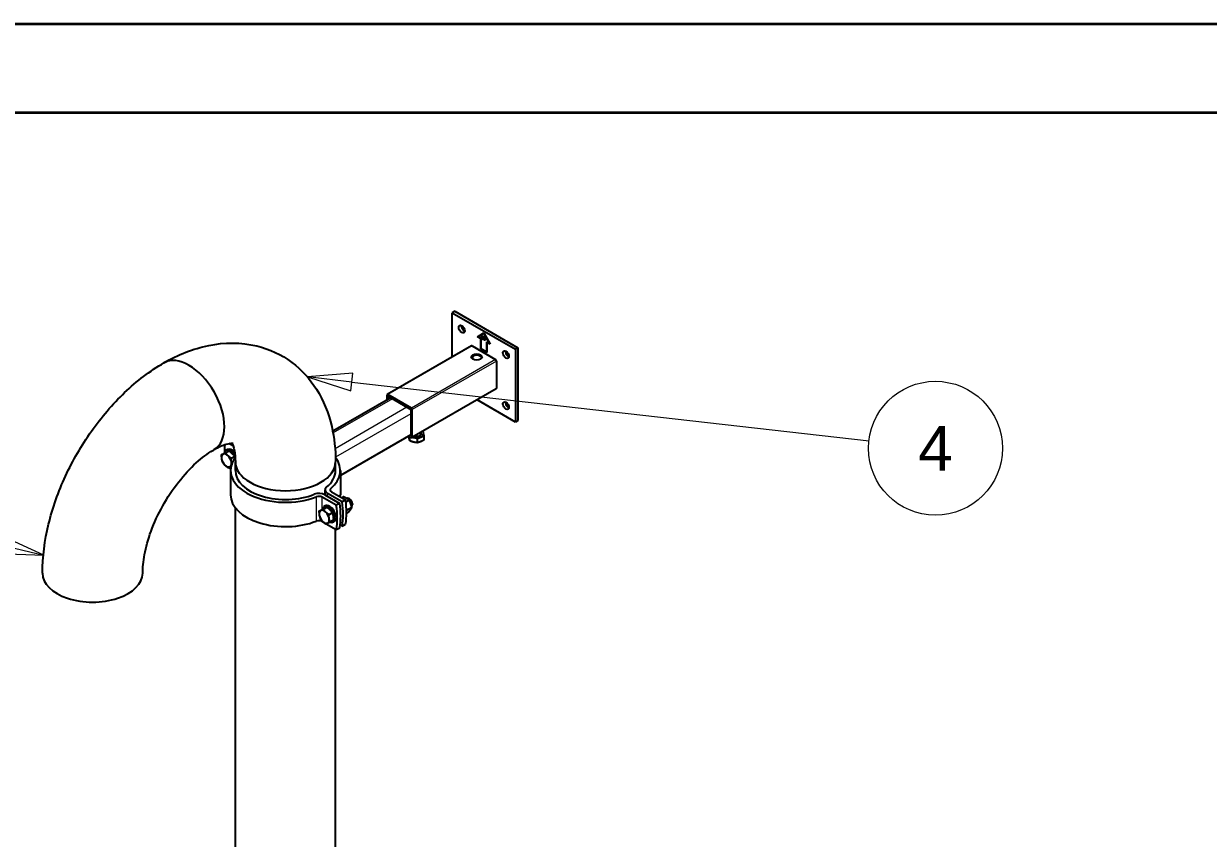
# Model space of a CAD drawing. Header units: millimetres. Extents: x 0 to 10500, y 0 to 7425.
# Drawn here: x 6218 to 7875, y 6284 to 7425 of the extents above; entities that cross this region are included whole.
import ezdxf

# ---------------------------------------------------------------- set-up
doc = ezdxf.new("R2010")
doc.units = ezdxf.units.MM
doc.header["$LTSCALE"] = 25
doc.layers.get('0').update_dxf_attribs({"lineweight": 18})
for name, color, linetype, lineweight in [('Border', 7, 'Continuous', 35), ('Symbol', 7, 'Continuous', 18), ('Visible', 7, 'Continuous', 25), ('Visible Narrow', 7, 'Continuous', 18)]:
    doc.layers.add(name, color=color, linetype=linetype, lineweight=lineweight)
doc.styles.add('Note Text', font='arial.ttf')

# ---------------------------------------------------------------- blocks, each defined once
blk = doc.blocks.new('Borders Bigadan Border')
at = {"layer": 'Border'}
for p, q in [((0, 297), (420, 297)), ((415, 292), (20, 292))]:
    blk.add_line(p, q, dxfattribs=at)
blk = doc.blocks.new('Balloon4')
at = {"layer": 'Symbol'}
for p, q in [((267.12, 277.428), (264.579, 277.213)), ((267.063, 276.931), (264.579, 277.213)), ((264.579, 277.213), (267.007, 276.434)), ((267.007, 276.434), (267.12, 277.428)), ((267.063, 276.931), (296.015, 273.643))]:
    blk.add_line(p, q, dxfattribs=at)
at = {"layer": 'Symbol', "flags": 128}
blk.add_lwpolyline([(267.12, 277.428), (264.579, 277.213), (267.007, 276.434), (267.12, 277.428)], dxfattribs=at)
at = {"layer": 'Symbol'}
blk.add_circle((299.728, 273.221), 3.75, dxfattribs=at)
blk.add_solid([(267.12, 277.428), (264.579, 277.213), (267.007, 276.434), (267.12, 277.428)], dxfattribs=at)
at = {"layer": 'Symbol', "insert": (299.728, 273.221), "char_height": 2.5, "attachment_point": 5, "style": 'Note Text'}
blk.add_mtext('4', dxfattribs=at)
blk = doc.blocks.new('Balloon5')
at = {"layer": 'Symbol'}
for p, q in [((247.4, 267.821), (228.649, 272.345)), ((247.518, 268.307), (247.283, 267.335)), ((249.831, 267.235), (247.518, 268.307)), ((247.283, 267.335), (249.831, 267.235)), ((247.4, 267.821), (249.831, 267.235))]:
    blk.add_line(p, q, dxfattribs=at)
at = {"layer": 'Symbol', "flags": 128}
blk.add_lwpolyline([(247.283, 267.335), (249.831, 267.235), (247.518, 268.307), (247.283, 267.335)], dxfattribs=at)
at = {"layer": 'Symbol'}
blk.add_circle((225.017, 273.221), 3.75, dxfattribs=at)
blk.add_solid([(247.283, 267.335), (249.831, 267.235), (247.518, 268.307), (247.283, 267.335)], dxfattribs=at)
at = {"layer": 'Symbol', "insert": (225.017, 273.221), "char_height": 2.5, "attachment_point": 5, "style": 'Note Text'}
blk.add_mtext('4', dxfattribs=at)

msp = doc.modelspace()

# ---------------------------------------------------------------- linework, layer by layer
at = {"layer": 'Visible'}
for p, q in [((6820.7, 7022.39), (6817.16, 7020.35)), ((6817.16, 7020.35), (6905.55, 6969.32)), ((6817.16, 6958.32), (6817.16, 7020.35)), ((6820.7, 7022.39), (6909.09, 6971.36)), ((6852.4, 6986.74), (6861.36, 6991.92)), ((6856.94, 6984.12), (6852.4, 6986.74)), ((6857.09, 6984.21), (6852.54, 6986.83)), ((6861.36, 6991.43), (6853.11, 6986.67)), ((6853.11, 6986.67), (6857.23, 6984.29)), ((6856.94, 6984.12), (6857.09, 6984.21)), ((6856.94, 6969.83), (6856.94, 6984.12)), ((6857.09, 6969.92), (6857.09, 6984.21)), ((6857.23, 6984.29), (6857.23, 6970)), ((6858.3, 6988.83), (6858.85, 6988.51)), ((6858.3, 6985.86), (6858.3, 6988.83)), ((6858.45, 6985.94), (6858.45, 6988.74)), ((6858.85, 6988.51), (6858.85, 6985.54)), ((6860.48, 6983.52), (6860.62, 6983.6)), ((6860.74, 6987.42), (6861.29, 6987.1)), ((6860.74, 6984.43), (6860.74, 6987.42)), ((6860.88, 6984.52), (6860.88, 6987.34)), ((6861.29, 6987.1), (6861.29, 6984.13)), ((6861.36, 6991.92), (6870.32, 6976.4)), ((6861.36, 6991.43), (6861.5, 6991.52)), ((6869.61, 6977.15), (6861.36, 6991.43)), ((6869.75, 6977.23), (6861.5, 6991.52)), ((6862.07, 6986.65), (6863.11, 6986.05)), ((6862.07, 6981.89), (6862.07, 6986.65)), ((6862.07, 6981.89), (6862.22, 6981.97)), ((6862.62, 6981.57), (6862.07, 6981.89)), ((6862.22, 6981.97), (6862.22, 6986.57)), ((6862.62, 6981.74), (6862.22, 6981.97)), ((6862.62, 6985.79), (6862.77, 6985.87)), ((6863.07, 6985.52), (6862.62, 6985.79)), ((6862.62, 6985.79), (6862.62, 6983.89)), ((6862.62, 6983.89), (6862.99, 6983.67)), ((6862.62, 6983.35), (6862.77, 6983.43)), ((6862.62, 6983.35), (6862.62, 6981.57)), ((6863.08, 6983.08), (6862.62, 6983.35)), ((6863.22, 6985.61), (6862.77, 6985.87)), ((6863.23, 6983.16), (6862.77, 6983.43)), ((6863.86, 6983.44), (6864.01, 6983.53)), ((6863.87, 6983.45), (6864.02, 6983.53)), ((6865.48, 6965.24), (6865.48, 6979.53)), ((6865.48, 6979.53), (6869.61, 6977.15)), ((6865.63, 6965.32), (6865.63, 6979.44)), ((6865.78, 6979.02), (6865.92, 6979.1)), ((6865.78, 6979.02), (6865.78, 6964.73)), ((6870.32, 6976.4), (6865.78, 6979.02)), ((6870.17, 6976.65), (6865.92, 6979.1)), ((6844.03, 6973.83), (6726.17, 6905.79)), ((6844.86, 6973.74), (6877.86, 6954.69)), ((6856.94, 6969.83), (6857.09, 6969.92)), ((6865.78, 6964.73), (6856.94, 6969.83)), ((6865.78, 6964.9), (6857.09, 6969.92)), ((6857.23, 6970), (6865.48, 6965.24)), ((6865.48, 6965.24), (6865.63, 6965.32)), ((6869.61, 6977.15), (6869.75, 6977.23)), ((6909.09, 6971.36), (6905.55, 6969.32)), ((6905.55, 6969.32), (6905.55, 6867.26)), ((6909.09, 6971.36), (6909.09, 6869.3)), ((6845.45, 6959.07), (6845.45, 6955.76)), ((6879.04, 6952.65), (6879.04, 6914.55)), ((6878.69, 6913.78), (6760.84, 6845.74)), ((6731.17, 6901.26), (6649.94, 6854.36)), ((6725.83, 6905.02), (6725.83, 6898.17)), ((6760.01, 6886.65), (6727.01, 6905.7)), ((6727.6, 6903.32), (6759.42, 6884.95)), ((6727.6, 6899.19), (6727.6, 6903.32)), ((6905.55, 6867.26), (6851.83, 6898.28)), ((6759.42, 6884.95), (6759.42, 6848.21)), ((6761.18, 6846.51), (6761.18, 6884.61)), ((6909.09, 6869.3), (6905.55, 6867.26)), ((6759.42, 6849.23), (6660.61, 6792.18)), ((6756.76, 6847.7), (6760.01, 6845.83)), ((6757.73, 6847.14), (6757.81, 6846.75)), ((6757.81, 6840.95), (6757.81, 6846.75)), ((6757.81, 6846.75), (6758.87, 6846.48)), ((6759.42, 6848.21), (6758.53, 6848.72)), ((6761.14, 6845.92), (6763.11, 6845.42)), ((6763.11, 6845.42), (6768.41, 6844.1)), ((6768.41, 6844.1), (6773.05, 6846.09)), ((6773.05, 6846.09), (6777.68, 6848.08)), ((6773.74, 6851.27), (6773.74, 6853.19)), ((6776.73, 6852.77), (6776.34, 6854.69)), ((6777.08, 6850.73), (6777.08, 6851.27)), ((6777.68, 6848.08), (6777.08, 6851.06)), ((6777.68, 6842.28), (6777.68, 6848.08)), ((6502.73, 6828.75), (6500.96, 6827.73)), ((6510.54, 6834.04), (6505.07, 6837.2)), ((6768.41, 6838.3), (6768.41, 6844.1)), ((6493.97, 6821.19), (6499, 6824.09)), ((6499, 6824.09), (6502.05, 6825.45)), ((6500.08, 6823.92), (6505.1, 6826.82)), ((6501.89, 6825.38), (6502.21, 6825.57)), ((6502.05, 6825.45), (6505.1, 6826.82)), ((6505.1, 6826.82), (6508.98, 6823.09)), ((6507.83, 6816.47), (6512.85, 6819.37)), ((6508.98, 6823.09), (6512.85, 6819.37)), ((6512.85, 6819.37), (6513.27, 6816.73)), ((6499.7, 6806.28), (6500.34, 6805.91)), ((6503.98, 6803.81), (6507.17, 6801.96)), ((6507.03, 6799.22), (6507.03, 6765.2)), ((6513.69, 6799.22), (6513.69, 6811.47)), ((6653.94, 6799.22), (6653.94, 6811.47)), ((6660.61, 6799.22), (6660.61, 6765.2)), ((6639.01, 6765.31), (6659.68, 6753.38)), ((6639.13, 6772.11), (6639.13, 6765.24)), ((6663.22, 6755.42), (6642.55, 6767.35)), ((6648.24, 6769.51), (6667.93, 6758.14)), ((6662.23, 6761.43), (6664.48, 6762.73)), ((6513.69, 6033.75), (6513.69, 6747.13)), ((6654.97, 6750.65), (6635.28, 6762.02)), ((6635.7, 6745.16), (6638.76, 6746.52)), ((6636.79, 6744.99), (6641.81, 6747.89)), ((6639.44, 6749.83), (6637.67, 6748.81)), ((6638.6, 6746.45), (6638.92, 6746.64)), ((6638.76, 6746.52), (6641.81, 6747.89)), ((6641.81, 6747.89), (6645.68, 6744.17)), ((6659.68, 6753.38), (6654.97, 6750.65)), ((6667.93, 6758.14), (6663.22, 6755.42)), ((6668.3, 6755.51), (6672.65, 6758.02)), ((6676.73, 6747.5), (6669.28, 6743.19)), ((6669.37, 6760.37), (6669.46, 6760.42)), ((6673.38, 6759.75), (6672.8, 6760.09)), ((6677.51, 6752.61), (6677.51, 6751.93)), ((6630.68, 6742.26), (6635.7, 6745.16)), ((6644.53, 6737.54), (6649.56, 6740.44)), ((6645.68, 6744.17), (6649.56, 6740.44)), ((6646.18, 6727.36), (6651.2, 6730.26)), ((6649.56, 6740.44), (6650.38, 6735.35)), ((6650.38, 6735.35), (6651.2, 6730.26)), ((6669.32, 6739.76), (6672.65, 6741.69)), ((6635.28, 6728), (6637.05, 6726.98)), ((6640.69, 6724.88), (6654.97, 6716.63)), ((6651.94, 6728.18), (6650.17, 6727.16)), ((6653.94, 6033.75), (6653.94, 6717.23)), ((6654.97, 6716.63), (6659.68, 6719.36)), ((6660.27, 6723.1), (6663.22, 6721.4)), ((6663.22, 6721.4), (6667.93, 6724.12))]:
    msp.add_line(p, q, dxfattribs=at)
for centre, major_axis in [((6830.42, 6997.39), (-2.92, 5.05)), ((6851.34, 6958.43), (7.5, 0)), ((6892.29, 6961.67), (-2.92, 5.05)), ((6892.29, 6890.22), (-2.92, 5.05))]:
    msp.add_ellipse(centre, major_axis=major_axis, ratio=0.5773503, dxfattribs=at)
for centre, major_axis, start_param, end_param in [((6833.96, 6999.43), (2.92, -5.05), 3.7927301, 5.6320478), ((6448.88, 6889.37), (-35.06, 60.73), 3.1415927, 6.2831853), ((6448.88, 6889.37), (-35.06, 60.73), 3.1415927, 6.2831853), ((6844.86, 6972.38), (-0.83, 1.44), 5.4977871, 6.2831853), ((6895.83, 6963.71), (2.92, -5.05), 3.7927301, 5.6320478), ((6851.34, 6956.39), (7.5, 0), 0.2379411, 2.9036515), ((6877.86, 6953.33), (0.83, -1.44), 0.7853982, 2.3561945), ((6877.86, 6915.23), (0.83, -1.44), 0, 0.7853982), ((6727.01, 6904.34), (-0.83, 1.44), 5.4977871, 7.0685835), ((6895.83, 6892.26), (2.92, -5.05), 3.7927301, 5.6320478), ((6760.01, 6885.29), (-0.83, 1.44), 3.9269908, 5.4977871), ((6760.01, 6847.19), (0.83, -1.44), 5.4977871, 7.0685835), ((6767.08, 6850.73), (10, 0), 4.0968419, 4.3047632), ((6767.08, 6851.27), (10, 0), 4.1649319, 6.8306423), ((6767.08, 6850.73), (10, 0), 4.3047632, 5.3519608), ((6767.08, 6851.27), (6.67, 0), 4.2883579, 6.2831853), ((6767.08, 6850.73), (10, 0), 5.3519608, 6.2831853), ((6577.34, 6778.47), (-55.87, 96.78), 0.654544, 0.7896706), ((6507.21, 6816.91), (-6.25, 10.83), 4.7462511, 6.8819855), ((6508.98, 6817.93), (-6.25, 10.83), 5.0604298, 6.2831853), ((6501.32, 6813.51), (-5, 8.66), 6.223776, 7.2709736), ((6501.32, 6813.51), (-5, 8.66), 0.9877883, 2.0349858), ((6501.32, 6813.51), (-5, 8.66), 5.1765785, 6.223776), ((6583.82, 6799.22), (-76.79, 0), 5.868298, 8.4485075), ((6507.21, 6816.91), (-5, 8.66), 6.1179167, 6.2831853), ((6501.32, 6813.51), (5, -8.66), 0.9877883, 2.0349858), ((6507.21, 6816.91), (5, -8.66), 1.6214245, 2.4485471), ((6507.21, 6816.91), (5, -8.66), 1.2623845, 1.3871912), ((6583.82, 6799.22), (76.79, 0), 5.6886594, 6.7052), ((6501.32, 6813.51), (5, -8.66), 5.1765785, 6.223776), ((6577.34, 6778.47), (-55.87, 96.78), 0.9705986, 0.9729283), ((6501.32, 6813.51), (5, -8.66), 6.223776, 7.2709736), ((6583.82, 6811.47), (70.13, 0), 3.1415927, 6.2831853), ((6583.82, 6811.47), (70.12, 0), 3.1415927, 6.2831853), ((6583.82, 6799.22), (-70.12, 0), 0, 2.1821123), ((6583.82, 6799.22), (70.12, 0), 5.6718693, 6.2831853), ((6583.82, 6765.2), (-76.79, 0), 0, 2.1653222), ((6630.76, 6760.55), (11.67, 0), 0.7853982, 2.1821123), ((6630.56, 6759.3), (-6.67, 0), 3.9269908, 5.3069148), ((6650.8, 6772.11), (-11.67, 0), 5.6718693, 7.0685835), ((6652.96, 6772.23), (-6.67, 0), 5.6886594, 7.0685835), ((6583.82, 6765.2), (76.79, 0), 6.2212234, 6.2831853), ((6643.92, 6737.98), (-6.25, 10.83), 2.5338697, 6.8819855), ((6643.92, 6737.98), (-5, 8.66), 6.1179167, 6.2831853), ((6645.69, 6739), (-6.25, 10.83), 3.1415927, 6.2831853), ((6643.92, 6737.98), (5, -8.66), 1.6214245, 2.4485471), ((6577.34, 6778.47), (55.87, -96.78), 0.597868, 0.9729283), ((6582.05, 6781.19), (-55.87, 96.78), 3.7394607, 4.1145209), ((6585.59, 6783.23), (55.87, -96.78), 0.597868, 0.9729283), ((6590.3, 6785.95), (-55.87, 96.78), 3.7394607, 4.1145209), ((6672.8, 6754.65), (-3.33, 5.77), 3.2127672, 6.2831853), ((6673.38, 6754.99), (2.92, -5.05), 0.7853982, 2.3561945), ((6630.56, 6725.28), (6.67, 0), 0.7853982, 2.1653222), ((6638.03, 6734.58), (-5, 8.66), 6.223776, 7.2709736), ((6638.03, 6734.58), (-5, 8.66), 0.9877883, 2.0349858), ((6638.03, 6734.58), (-5, 8.66), 5.1765785, 6.223776), ((6638.03, 6734.58), (5, -8.66), 0.9877883, 2.0349858), ((6638.03, 6734.58), (5, -8.66), 6.223776, 7.2709736), ((6643.92, 6737.98), (5, -8.66), 0.5883853, 1.3871912), ((6638.03, 6734.58), (5, -8.66), 5.1765785, 6.223776), ((6313.94, 6655.65), (-70.13, 0), 0, 3.1415927)]:
    msp.add_ellipse(centre, major_axis=major_axis, ratio=0.5773503, start_param=start_param, end_param=end_param, dxfattribs=at)
for points, degree, knots in [([(6413.82, 6950.1), (6433.45, 6961.44), (6454.41, 6970.05), (6498.3, 6978.93), (6521.38, 6979.3), (6561.29, 6969.5), (6578.14, 6961.64), (6606.49, 6940.44), (6618.1, 6927.48), (6637.37, 6897.08), (6644.26, 6879.34), (6652.27, 6844.92), (6653.94, 6828.26), (6653.94, 6811.47)], 3, [3.1415927, 3.1415927, 3.1415927, 3.1415927, 3.4557519, 3.4557519, 3.7608132, 3.7608132, 3.9957017, 3.9957017, 4.2204824, 4.2204824, 4.4796916, 4.4796916, 4.712389, 4.712389, 4.712389, 4.712389]), ([(6860.97, 6982.96), (6860.8, 6982.89), (6860.32, 6982.97), (6859.94, 6983.19)], 2, [0.1592125, 0.1592125, 0.1592125, 1, 2, 2, 2]), ([(6864.39, 6982.91), (6864.2, 6982.83), (6863.67, 6982.91), (6863.23, 6983.16)], 2, [0.1678896, 0.1678896, 0.1678896, 1, 2, 2, 2]), ([(6243.81, 6655.65), (6243.81, 6678.33), (6246.86, 6701.29), (6257.91, 6746.93), (6265.93, 6769.59), (6286.15, 6813.41), (6298.36, 6834.56), (6326.2, 6873.98), (6341.82, 6892.26), (6375.81, 6924.64), (6394.18, 6938.76), (6413.82, 6950.1)], 3, [3.1415927, 3.1415927, 3.1415927, 3.1415927, 3.4557519, 3.4557519, 3.7699112, 3.7699112, 4.0840704, 4.0840704, 4.3982297, 4.3982297, 4.712389, 4.712389, 4.712389, 4.712389]), ([(6384.06, 6655.65), (6384.06, 6663.21), (6384.87, 6672.1), (6388.6, 6691.98), (6391.65, 6703.07), (6400.11, 6726.19), (6405.62, 6738.23), (6418.62, 6761.64), (6426.15, 6772.98), (6442.14, 6793.4), (6450.6, 6802.48), (6466.98, 6817.34), (6474.91, 6823.22), (6482.7, 6827.92), (6483.32, 6828.29), (6483.94, 6828.64)], 3, [3.1415927, 3.1415927, 3.1415927, 3.1415927, 3.3802177, 3.3802177, 3.6334042, 3.6334042, 3.8982809, 3.8982809, 4.1679722, 4.1679722, 4.4344333, 4.4344333, 4.6898315, 4.6898315, 4.712389, 4.712389, 4.712389, 4.712389]), ([(6483.94, 6828.64), (6490.49, 6832.42), (6496.29, 6834.83), (6505.03, 6837.42), (6507.97, 6837.66), (6510.16, 6837.63), (6510.49, 6837.56), (6510.49, 6837.56)], 3, [3.14159265, 3.14159265, 3.14159265, 3.14159265, 3.38021771, 3.38021771, 3.61370603, 3.61370603, 3.74271099, 3.74271099, 3.74271099, 3.74271099]), ([(6508.97, 6837.64), (6509.86, 6836.03), (6511.33, 6832.57), (6513.16, 6822.93), (6513.69, 6817.64), (6513.69, 6811.47)], 3, [4.2612746, 4.2612746, 4.2612746, 4.2612746, 4.51754176, 4.51754176, 4.71238898, 4.71238898, 4.71238898, 4.71238898])]:
    msp.add_open_spline(points, degree=degree, knots=knots, dxfattribs=at)
for points in [[(6858.7, 6984.18), (6858.48, 6984.55), (6858.3, 6985.35), (6858.3, 6985.86)], [(6858.84, 6984.26), (6858.63, 6984.63), (6858.45, 6985.43), (6858.45, 6985.94)], [(6859.79, 6983.1), (6859.43, 6983.31), (6858.89, 6983.85), (6858.7, 6984.18)], [(6859.94, 6983.19), (6859.57, 6983.4), (6859.03, 6983.93), (6858.84, 6984.26)], [(6858.85, 6985.54), (6858.85, 6985.21), (6858.92, 6984.72), (6859.03, 6984.48)], [(6859.03, 6984.48), (6859.14, 6984.22), (6859.52, 6983.8), (6859.79, 6983.64)], [(6859.79, 6983.64), (6860.05, 6983.49), (6860.45, 6983.46), (6860.56, 6983.59)], [(6860.89, 6982.91), (6860.69, 6982.8), (6860.17, 6982.88), (6859.79, 6983.1)], [(6860.56, 6983.59), (6860.66, 6983.71), (6860.74, 6984.11), (6860.74, 6984.43)], [(6860.62, 6983.6), (6860.67, 6983.63), (6860.71, 6983.67)], [(6860.71, 6983.67), (6860.81, 6983.8), (6860.88, 6984.2), (6860.88, 6984.52)], [(6861.29, 6984.13), (6861.29, 6983.63), (6861.11, 6983.02), (6860.89, 6982.91)], [(6862.99, 6983.67), (6863.33, 6983.48), (6863.74, 6983.36), (6863.87, 6983.45)], [(6863.81, 6984.92), (6863.68, 6985.09), (6863.33, 6985.37), (6863.07, 6985.52)], [(6864.32, 6982.86), (6864.1, 6982.74), (6863.53, 6982.82), (6863.08, 6983.08)], [(6863.11, 6986.05), (6863.48, 6985.84), (6863.99, 6985.4), (6864.19, 6985.13)], [(6863.96, 6985), (6863.83, 6985.18), (6863.48, 6985.46), (6863.22, 6985.61)], [(6864.11, 6984.02), (6864.11, 6984.27), (6863.96, 6984.71), (6863.81, 6984.92)], [(6863.87, 6983.45), (6864, 6983.52), (6864.11, 6983.79), (6864.11, 6984.02)], [(6864.25, 6984.1), (6864.25, 6984.35), (6864.11, 6984.8), (6863.96, 6985)], [(6864.01, 6983.53), (6864.01, 6983.53), (6864.02, 6983.53)], [(6864.02, 6983.53), (6864.14, 6983.6), (6864.25, 6983.88), (6864.25, 6984.1)], [(6864.19, 6985.13), (6864.42, 6984.82), (6864.68, 6984.11), (6864.68, 6983.71)], [(6864.68, 6983.71), (6864.68, 6983.4), (6864.49, 6982.95), (6864.32, 6982.86)]]:
    msp.add_open_spline(points, degree=2, dxfattribs=at)
for points, weights in [([(6757.14, 6843.8), (6756.84, 6845.32), (6756.48, 6847.53)], [1, 1.04782776865, 1.0202355249]), ([(6757.81, 6840.95), (6757.45, 6842.26), (6757.14, 6843.8)], [1.01981541865, 1.04818815859, 1]), ([(6763.11, 6839.16), (6760.65, 6839.78), (6757.81, 6840.95)], [1, 1.04818815859, 1.01981541865]), ([(6768.41, 6838.3), (6765.57, 6838.55), (6763.11, 6839.16)], [1.01981541865, 1.04818815859, 1]), ([(6773.05, 6839.83), (6770.9, 6838.91), (6768.41, 6838.3)], [1, 1.04818815859, 1.01981541865]), ([(6777.68, 6842.28), (6775.2, 6840.76), (6773.05, 6839.83)], [1.01981541865, 1.04818815859, 1]), ([(6496.63, 6822.32), (6495.21, 6821.69), (6493.97, 6821.19)], [1, 1.04818815859, 1.01981541865]), ([(6493.97, 6821.19), (6494.01, 6818.23), (6494.4, 6815.86)], [1.01981541865, 1.04818815859, 1]), ([(6494.4, 6815.86), (6494.78, 6813.5), (6495.61, 6811)], [1, 1.04818815859, 1.01981541865]), ([(6500.08, 6823.92), (6498.04, 6822.96), (6496.63, 6822.32)], [1.01981541865, 1.04818815859, 1]), ([(6503.55, 6819.96), (6501.76, 6821.69), (6500.08, 6823.92)], [1, 1.04818815859, 1.01981541865]), ([(6507.83, 6816.47), (6505.35, 6818.24), (6503.55, 6819.96)], [1.01981541865, 1.04818815859, 1]), ([(6508.25, 6811.15), (6507.87, 6813.51), (6507.83, 6816.47)], [1, 1.04818815859, 1.01981541865]), ([(6495.61, 6811), (6497.29, 6808.78), (6499.09, 6807.05)], [1.01981541865, 1.04818815859, 1]), ([(6499.09, 6807.05), (6500.89, 6805.32), (6503.36, 6803.55)], [1, 1.04818815859, 1.01981541865]), ([(6503.36, 6803.55), (6504.6, 6804.06), (6506.02, 6804.69)], [1.01981541865, 1.04818815859, 1]), ([(6506.02, 6804.69), (6506.83, 6805.05), (6507.8, 6805.51)], [1, 1.0270385514, 1.02997287624]), ([(6508.77, 6808.62), (6508.45, 6809.88), (6508.25, 6811.15)], [1.02948650961, 1.0252718509, 1]), ([(6668.97, 6760.6), (6667.07, 6761.7), (6664.48, 6762.73)], [1, 1.11576506476, 1.15554960661]), ([(6672.65, 6758.02), (6670.86, 6759.51), (6668.97, 6760.6)], [1.15554960661, 1.11576506476, 1]), ([(6675.09, 6752.99), (6674.14, 6755.43), (6672.65, 6758.02)], [1, 1.11576506476, 1.15554960661]), ([(6676.73, 6747.5), (6676.04, 6750.54), (6675.09, 6752.99)], [1.15554960661, 1.11576506476, 1]), ([(6675.09, 6744.82), (6676.04, 6746.17), (6676.73, 6747.5)], [1, 1.11576506476, 1.15554960661]), ([(6633.34, 6743.39), (6631.92, 6742.76), (6630.68, 6742.26)], [1, 1.04818815859, 1.01981541865]), ([(6630.68, 6742.26), (6630.72, 6739.3), (6631.1, 6736.94)], [1.01981541865, 1.04818815859, 1]), ([(6631.1, 6736.94), (6631.48, 6734.57), (6632.32, 6732.07)], [1, 1.04818815859, 1.01981541865]), ([(6632.32, 6732.07), (6634, 6729.85), (6635.8, 6728.12)], [1.01981541865, 1.04818815859, 1]), ([(6636.79, 6744.99), (6634.75, 6744.03), (6633.34, 6743.39)], [1.01981541865, 1.04818815859, 1]), ([(6640.26, 6741.04), (6638.46, 6742.77), (6636.79, 6744.99)], [1, 1.04818815859, 1.01981541865]), ([(6644.53, 6737.54), (6642.06, 6739.31), (6640.26, 6741.04)], [1.01981541865, 1.04818815859, 1]), ([(6644.96, 6732.22), (6644.58, 6734.58), (6644.53, 6737.54)], [1, 1.04818815859, 1.01981541865]), ([(6646.18, 6727.36), (6645.34, 6729.86), (6644.96, 6732.22)], [1.01981541865, 1.04818815859, 1]), ([(6672.65, 6741.69), (6674.14, 6743.47), (6675.09, 6744.82)], [1.15554960661, 1.11576506476, 1]), ([(6635.8, 6728.12), (6637.59, 6726.39), (6640.07, 6724.63)], [1, 1.04818815859, 1.01981541865]), ([(6640.07, 6724.63), (6641.31, 6725.13), (6642.72, 6725.76)], [1.01981541865, 1.04818815859, 1]), ([(6642.72, 6725.76), (6644.14, 6726.4), (6646.18, 6727.36)], [1, 1.04818815859, 1.01981541865])]:
    msp.add_rational_spline(points, weights, degree=2, dxfattribs=at)
at = {"layer": 'Visible Narrow'}
for p, q in [((6858.3, 6985.86), (6858.45, 6985.94)), ((6858.7, 6984.18), (6858.84, 6984.26)), ((6859.79, 6983.1), (6859.94, 6983.19)), ((6860.56, 6983.59), (6860.71, 6983.67)), ((6860.74, 6984.43), (6860.88, 6984.52)), ((6860.89, 6982.91), (6860.93, 6982.93)), ((6863.07, 6985.52), (6863.22, 6985.61)), ((6863.08, 6983.08), (6863.23, 6983.16)), ((6863.81, 6984.92), (6863.96, 6985)), ((6864.11, 6984.02), (6864.25, 6984.1)), ((6864.32, 6982.86), (6864.33, 6982.87)), ((6844.86, 6973.74), (6727.01, 6905.7)), ((6877.86, 6954.69), (6760.01, 6886.65)), ((6879.04, 6952.65), (6761.18, 6884.61)), ((6879.04, 6914.55), (6761.18, 6846.51)), ((6733.49, 6899.92), (6650.4, 6851.95)), ((6653.2, 6830.43), (6753.52, 6888.35)), ((6759.42, 6878.83), (6653.86, 6817.88)), ((6626.83, 6762.49), (6626.83, 6728.47)), ((6642.55, 6763.27), (6642.55, 6767.35)), ((6647.43, 6770.07), (6647.43, 6774.38)), ((6635.28, 6745.1), (6635.28, 6762.02)), ((6635.28, 6728), (6635.28, 6728.63))]:
    msp.add_line(p, q, dxfattribs=at)

# ---------------------------------------------------------------- block references
at = {"xscale": 25, "yscale": 25, "zscale": 25}
msp.add_blockref('Borders Bigadan Border', (0, 0), dxfattribs=at)
at = {"layer": 'Symbol', "xscale": 25, "yscale": 25, "zscale": 25}
for name in ['Balloon4', 'Balloon5']:
    msp.add_blockref(name, (0, 0), dxfattribs=at)

doc.saveas('drawing.dxf')
